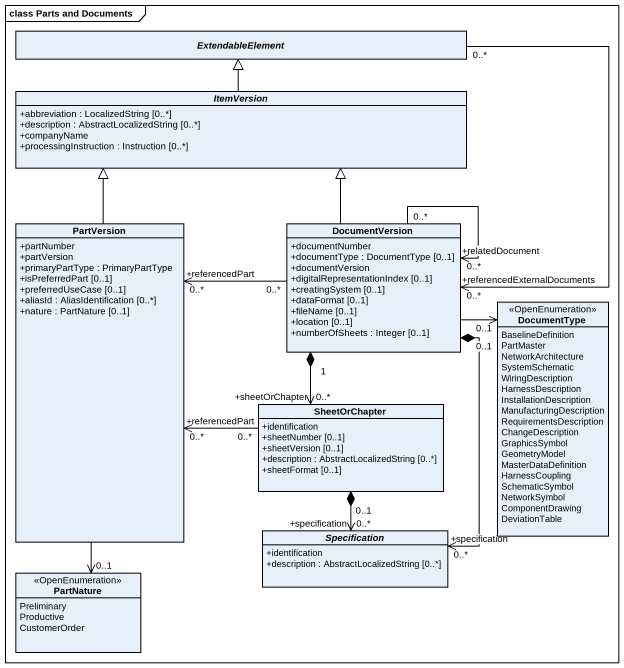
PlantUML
@startuml
mainframe class Parts and Documents
hide circle
hide empty members
skinparam classAttributeIconSize 0
abstract class ExtendableElement
abstract class ItemVersion {
  +abbreviation : LocalizedString [0..*]
  +description : AbstractLocalizedString [0..*]
  +companyName
  +processingInstruction : Instruction [0..*]
}
class PartVersion {
  +partNumber
  +partVersion
  +primaryPartType : PrimaryPartType
  +isPreferredPart [0..1]
  +preferredUseCase [0..1]
  +aliasId : AliasIdentification [0..*]
  +nature : PartNature [0..1]
}
class DocumentVersion {
  +documentNumber
  +documentType : DocumentType [0..1]
  +documentVersion
  +digitalRepresentationIndex [0..1]
  +creatingSystem [0..1]
  +dataFormat [0..1]
  +fileName [0..1]
  +location [0..1]
  +numberOfSheets : Integer [0..1]
}
enum DocumentType <<OpenEnumeration>> {
  BaselineDefinition
  PartMaster
  NetworkArchitecture
  SystemSchematic
  WiringDescription
  HarnessDescription
  InstallationDescription
  ManufacturingDescription
  RequirementsDescription
  ChangeDescription
  GraphicsSymbol
  GeometryModel
  MasterDataDefinition
  HarnessCoupling
  SchematicSymbol
  NetworkSymbol
  ComponentDrawing
  DeviationTable
}
class SheetOrChapter {
  +identification
  +sheetNumber [0..1]
  +sheetVersion [0..1]
  +description : AbstractLocalizedString [0..*]
  +sheetFormat [0..1]
}
abstract class Specification {
  +identification
  +description : AbstractLocalizedString [0..*]
}
enum PartNature <<OpenEnumeration>> {
  Preliminary
  Productive
  CustomerOrder
}
ExtendableElement "0..*" --> "0..*\n+referencedExternalDocuments" DocumentVersion
ItemVersion -up-|> ExtendableElement
PartVersion -up-|> ItemVersion
PartVersion --> "0..1" PartNature
DocumentVersion -up-|> ItemVersion
DocumentVersion "0..*" -left-> "+referencedPart\n0..*" PartVersion
DocumentVersion "0..*" --> "+relatedDocument\n0..*" DocumentVersion
DocumentVersion --> "0..1" DocumentType
DocumentVersion "1" *--> "+sheetOrChapter\n0..*" SheetOrChapter
DocumentVersion "0..1" *--> "+specification\n0..*" Specification
SheetOrChapter "0..*" -left-> "+referencedPart\n0..*" PartVersion
SheetOrChapter "0..1" *--> "+specification\n0..*" Specification
@enduml
